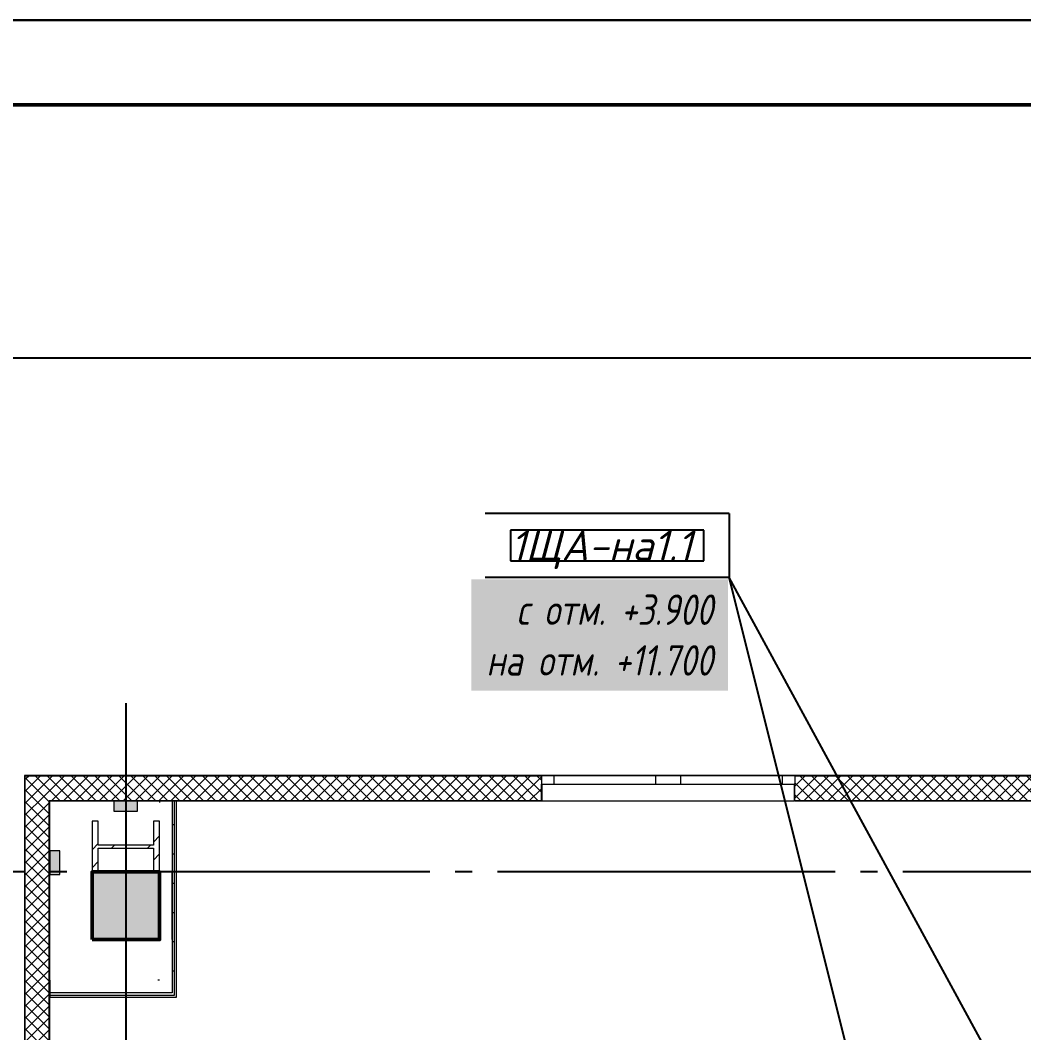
# Model space of a CAD drawing. Header units: millimetres. Extents: x 0 to 1286, y 0 to 420.
# Drawn here: x 91.9 to 151.3, y 360.1 to 420 of the extents above; entities that cross this region are included whole.
import ezdxf

# ---------------------------------------------------------------- set-up
doc = ezdxf.new("R2010")
doc.units = ezdxf.units.MM
doc.linetypes.add('ГОСТ 2.303 5', pattern=[24, 20, -1.5, 1, -1.5])
doc.linetypes.add('СПКБ-0000-000-АР#003$0$Achse', pattern=[2300, 0, -800, 1500, 0])
for name, color, linetype in [('Viewport1ForCustomObjects_0', 7, 'Continuous'), ('Viewport2ForCustomObjects_0', 7, 'Continuous'), ('Рамка', 7, 'Continuous'), ('СПКБ-0000-000-АР#003$0$Колонны новые', 7, 'Continuous'), ('СПКБ-0000-000-АР#003$0$Колонны существующие', 7, 'Continuous'), ('СПКБ-0000-000-АР#003$0$Окна ArchiCAD', 7, 'Continuous'), ('СПКБ-0000-000-АР#003$0$Стены', 7, 'Continuous'), ('СПКБ-0000-000-АР#003$0$Фахверк', 7, 'Continuous'), ('Строительные оси', 7, 'Continuous'), ('ЭО_АВАРИЙНОЕ ОСВЕЩЕНИЕ', 7, 'Continuous')]:
    doc.layers.add(name, color=color, linetype=linetype)
for name, color, linetype, lineweight, true_color in [('СПКБ-0000-000-АР#003$0$Колонны новые_Ном._пера__108', 7, 'Continuous', 13, 0xfd8379), ('СПКБ-0000-000-АР#003$0$Колонны существующие_Ном._пера__102', 7, 'Continuous', 13, 0xcccccc), ('СПКБ-0000-000-АР#003$0$Окна ArchiCAD_Ном._пера__68', 7, 'Continuous', 20, 0xfd4435), ('СПКБ-0000-000-АР#003$0$Стены_Ном._пера__68', 7, 'Continuous', 20, 0xfd4435), ('СПКБ-0000-000-АР#003$0$Фахверк_Ном._пера__102', 7, 'Continuous', 13, 0xcccccc)]:
    doc.layers.add(name, color=color, linetype=linetype, lineweight=lineweight, true_color=true_color)
for name, color, linetype, lineweight in [('СПКБ-0000-000-АР#003$0$Колонны новые_Ном._пера__20', 1, 'Continuous', 20), ('СПКБ-0000-000-АР#003$0$Колонны существующие_Ном._пера__141', 7, 'Continuous', 50), ('СПКБ-0000-000-АР#003$0$Окна ArchiCAD_Ном._пера__6', 5, 'Continuous', 9), ('СПКБ-0000-000-АР#003$0$Стены_Ном._пера__1', 7, 'Continuous', 13), ('СПКБ-0000-000-АР#003$0$Стены_Ном._пера__20', 1, 'Continuous', 20), ('СПКБ-0000-000-АР#003$0$Фахверк_Ном._пера__1', 7, 'Continuous', 13)]:
    doc.layers.add(name, color=color, linetype=linetype, lineweight=lineweight)
doc.styles.add('1.8', font='isocpeui.ttf', dxfattribs={"height": 1.8})
doc.styles.add('CustomTextStyle98', font='isocpeui.ttf', dxfattribs={"width": 0.987755, "height": 1.8})
pattern_1 = [(45, (0, 0), (-35.35534, 35.35534), []), (135, (0, 0), (35.35534, 35.35534), [])]
pattern_2 = [(0, (0, 0), (0, 173.2051), [0, -100]), (0, (50, 86.6), (0, 173.2051), [0, -100])]

# ---------------------------------------------------------------- blocks, each defined once
blk = doc.blocks.new('*E601')
at = {"layer": 'Строительные оси', "color": 3, "linetype": 'ГОСТ 2.303 5', "lineweight": 25}
for p, q in [((-239.569, 258.857), (-239.569, -45.143)), ((186.431, 248.857), (-283.756, 248.857))]:
    blk.add_line(p, q, dxfattribs=at)
blk = doc.blocks.new('СПКБ-0000-000-АР#003$0$Двустворчатое Окно 19')
at = {"layer": 'СПКБ-0000-000-АР#003$0$Окна ArchiCAD_Ном._пера__6', "color": 5, "linetype": 'Continuous', "lineweight": 9}
for p, q in [((-747, 100), (747, 100)), ((-750, 0), (-675, 0)), ((-675, 0), (-675, -50)), ((-675, 0), (-75, 0)), ((-75, -50), (-75, 0)), ((-75, 0), (0, 0)), ((0, 0), (75, 0)), ((75, 0), (75, -50)), ((75, 0), (675, 0)), ((675, -50), (675, 0)), ((675, 0), (750, 0)), ((-750, -50), (750, -50)), ((-675, -50), (-750, -50)), ((-75, -50), (-675, -50)), ((0, -50), (-75, -50)), ((75, -50), (0, -50)), ((675, -50), (75, -50)), ((750, -50), (675, -50))]:
    blk.add_line(p, q, dxfattribs=at)
at = {"layer": 'СПКБ-0000-000-АР#003$0$Окна ArchiCAD_Ном._пера__68', "color": 20, "linetype": 'Continuous', "lineweight": 20, "true_color": 0xfd4435}
for p, q in [((-750, -47), (-750, 0)), ((750, -47), (750, 0)), ((-750, -50), (-750, -47)), ((750, -50), (750, -47))]:
    blk.add_line(p, q, dxfattribs=at)
blk = doc.blocks.new('СПКБ-0000-000-АР#003$0$Стена_1', base_point=(17892.7, 25306.1))
at = {"layer": 'СПКБ-0000-000-АР#003$0$Стены_Ном._пера__68', "linetype": 'Continuous', "lineweight": 20, "true_color": 0xfd4435}
for points in [[(-21496.9, 25456.1), (-24556.7, 25456.1), (-24553.7, 25453.1), (-21496.9, 25453.1)], [(-11206.9, 25456.1), (-19996.9, 25456.1), (-19996.9, 25453.1), (-11206.9, 25453.1)], [(-21496.9, 25306.1), (-21493.9, 25306.1), (-21493.9, 25406.1), (-21496.9, 25406.1), (-21496.9, 25309.1)], [(-19999.9, 25306.1), (-19996.9, 25306.1), (-19996.9, 25309.1), (-19996.9, 25406.1), (-19999.9, 25406.1)], [(-24409.7, 25309.1), (-24406.7, 25306.1), (-21496.9, 25306.1), (-21496.9, 25309.1)], [(-19996.9, 25309.1), (-19996.9, 25306.1), (-11206.9, 25306.1), (-11206.9, 25309.1)]]:
    blk.add_hatch(color=20, dxfattribs=at).paths.add_polyline_path(points)
h = blk.add_hatch(dxfattribs=at)
h.set_pattern_fill('СЕТКА_5X5_ДИАГОНАЛЬНАЯ', color=20, style=0, pattern_type=2)
h.set_pattern_definition(pattern_1)
h.paths.add_polyline_path([(-21496.9, 25453.1), (-24553.7, 25453.1), (-24409.7, 25309.1), (-21496.9, 25309.1), (-21496.9, 25406.1)])
h = blk.add_hatch(dxfattribs=at)
h.set_pattern_fill('СЕТКА_5X5_ДИАГОНАЛЬНАЯ', color=20, style=0, pattern_type=2)
h.set_pattern_definition(pattern_1)
h.paths.add_polyline_path([(-19996.9, 25406.1), (-19996.9, 25309.1), (-11206.9, 25309.1), (-11206.9, 25406.1), (-11206.9, 25453.1), (-19996.9, 25453.1)])
at = {"layer": 'СПКБ-0000-000-АР#003$0$Стены_Ном._пера__68', "color": 20, "linetype": 'Continuous', "lineweight": 20, "true_color": 0xfd4435}
for p, q in [((-21496.9, 25453.1), (-24553.7, 25453.1)), ((-21496.9, 25456.1), (-21496.9, 25453.1)), ((-21496.9, 25453.1), (-21496.9, 25406.1)), ((-19996.9, 25456.1), (-19996.9, 25453.1)), ((-11206.9, 25453.1), (-19996.9, 25453.1)), ((-19996.9, 25453.1), (-19996.9, 25406.1)), ((-21496.9, 25406.1), (-21493.9, 25406.1)), ((-21496.9, 25309.1), (-21496.9, 25406.1)), ((-21493.9, 25406.1), (-21493.9, 25306.1)), ((-19999.9, 25406.1), (-19999.9, 25306.1)), ((-19996.9, 25406.1), (-19999.9, 25406.1)), ((-19996.9, 25309.1), (-19996.9, 25406.1)), ((-24409.7, 25309.1), (-21496.9, 25309.1)), ((-21496.9, 25306.1), (-21493.9, 25306.1)), ((-19996.9, 25306.1), (-19999.9, 25306.1)), ((-19996.9, 25309.1), (-11206.9, 25309.1))]:
    blk.add_line(p, q, dxfattribs=at)
at = {"layer": 'СПКБ-0000-000-АР#003$0$Стены_Ном._пера__68', "color": 20, "linetype": 'Continuous', "lineweight": 20, "true_color": 0xfd4435, "flags": 128}
for points in [[(-21496.9, 25456.1), (-24556.7, 25456.1)], [(-11206.9, 25456.1), (-19996.9, 25456.1)], [(-24406.7, 25306.1), (-21496.9, 25306.1)], [(-19996.9, 25306.1), (-11206.9, 25306.1)]]:
    blk.add_lwpolyline(points, dxfattribs=at)
at = {"layer": 'СПКБ-0000-000-АР#003$0$Окна ArchiCAD', "color": 5, "linetype": 'Continuous', "lineweight": 9, "xscale": -1, "zscale": 1000, "rotation": 180}
blk.add_blockref('СПКБ-0000-000-АР#003$0$Двустворчатое Окно 19', (-20746.9, 25406.1), dxfattribs=at)
blk = doc.blocks.new('СПКБ-0000-000-АР#003$0$Стена_2', base_point=(-24406.7, 25306.1))
at = {"layer": 'СПКБ-0000-000-АР#003$0$Стены_Ном._пера__68', "linetype": 'Continuous', "lineweight": 20, "true_color": 0xfd4435}
for points in [[(-24556.7, 25456.1), (-24556.7, 25010.1), (-24553.7, 25010.1), (-24553.7, 25453.1)], [(-24406.7, 25010.1), (-24406.7, 25306.1), (-24409.7, 25309.1), (-24409.7, 25010.1)], [(-24556.7, 25010.1), (-24556.7, 24870.1), (-24553.7, 24870.1), (-24553.7, 25010.1)], [(-24409.7, 24870.1), (-24406.9, 24870.1), (-24406.9, 25010.1), (-24409.7, 25010.1)], [(-24556.7, 24870.1), (-24556.7, 18955.7), (-24553.7, 18955.7), (-24553.7, 24870.1)], [(-24406.7, 18955.7), (-24406.7, 24870.1), (-24409.7, 24870.1), (-24409.7, 18955.7)]]:
    blk.add_hatch(color=20, dxfattribs=at).paths.add_polyline_path(points)
h = blk.add_hatch(dxfattribs=at)
h.set_pattern_fill('СЕТКА_5X5_ДИАГОНАЛЬНАЯ', color=20, style=0, pattern_type=2)
h.set_pattern_definition(pattern_1)
h.paths.add_polyline_path([(-24409.7, 25010.1), (-24409.7, 25309.1), (-24553.7, 25453.1), (-24553.7, 25010.1)])
h = blk.add_hatch(dxfattribs=at)
h.set_pattern_fill('СЕТКА_5X5_ДИАГОНАЛЬНАЯ', color=20, style=0, pattern_type=2)
h.set_pattern_definition(pattern_1)
h.paths.add_polyline_path([(-24553.7, 25010.1), (-24553.7, 24870.1), (-24409.7, 24870.1), (-24409.7, 25010.1)])
h = blk.add_hatch(dxfattribs=at)
h.set_pattern_fill('СЕТКА_5X5_ДИАГОНАЛЬНАЯ', color=20, style=0, pattern_type=2)
h.set_pattern_definition(pattern_1)
h.paths.add_polyline_path([(-24409.7, 18955.7), (-24409.7, 24870.1), (-24553.7, 24870.1), (-24553.7, 18955.7)])
at = {"layer": 'СПКБ-0000-000-АР#003$0$Стены_Ном._пера__68', "color": 20, "linetype": 'Continuous', "lineweight": 20, "true_color": 0xfd4435}
for p, q in [((-24553.7, 25453.1), (-24553.7, 25010.1)), ((-24409.7, 25010.1), (-24409.7, 25309.1)), ((-24553.7, 25010.1), (-24553.7, 24870.1)), ((-24409.7, 24870.1), (-24409.7, 25010.1)), ((-24553.7, 24870.1), (-24553.7, 18955.7)), ((-24409.7, 18955.7), (-24409.7, 24870.1))]:
    blk.add_line(p, q, dxfattribs=at)
at = {"layer": 'СПКБ-0000-000-АР#003$0$Стены_Ном._пера__68', "color": 20, "linetype": 'Continuous', "lineweight": 20, "true_color": 0xfd4435, "flags": 128}
for points in [[(-24556.7, 25456.1), (-24556.7, 18335.7)], [(-24406.7, 25010.1), (-24406.7, 25306.1)], [(-24406.7, 18955.7), (-24406.7, 24870.1)]]:
    blk.add_lwpolyline(points, dxfattribs=at)
blk = doc.blocks.new('СПКБ-0000-000-АР#003$0$Стена_67', base_point=(-24406.7, 24244.5))
at = {"layer": 'СПКБ-0000-000-АР#003$0$Стены_Ном._пера__20', "linetype": 'Continuous', "lineweight": 20}
h = blk.add_hatch(dxfattribs=at)
h.set_pattern_fill('ШТУКАТУРКА', color=1, style=0, pattern_type=2)
h.set_pattern_definition(pattern_2)
h.paths.add_polyline_path([(-23681.9, 24169.5), (-24406.7, 24169.5), (-24406.7, 24156.5), (-23668.9, 24156.5)])
h = blk.add_hatch(dxfattribs=at)
h.set_pattern_fill('ШТУКАТУРКА', color=1, style=0, pattern_type=2)
h.set_pattern_definition(pattern_2)
h.paths.add_polyline_path([(-24406.7, 24144.5), (-23656.9, 24144.5), (-23668.9, 24156.5), (-24406.7, 24156.5)])
at = {"layer": 'СПКБ-0000-000-АР#003$0$Стены_Ном._пера__1', "color": 7, "linetype": 'СПКБ-0000-000-АР#003$0$Achse', "lineweight": 13, "flags": 128}
blk.add_lwpolyline([(-23756.9, 24244.5), (-24406.7, 24244.5)], dxfattribs=at)
at = {"layer": 'СПКБ-0000-000-АР#003$0$Стены_Ном._пера__1', "color": 7, "linetype": 'Continuous', "lineweight": 13, "flags": 128}
blk.add_lwpolyline([(-24406.7, 24244.5), (-24406.7, 24169.5)], dxfattribs=at)
at = {"layer": 'СПКБ-0000-000-АР#003$0$Стены_Ном._пера__20', "color": 1, "linetype": 'Continuous', "lineweight": 20, "flags": 128}
for points in [[(-24406.7, 24169.5), (-24406.7, 24156.5)], [(-24406.7, 24156.5), (-24406.7, 24144.5)], [(-24406.7, 24144.5), (-23656.9, 24144.5)]]:
    blk.add_lwpolyline(points, dxfattribs=at)
at = {"layer": 'СПКБ-0000-000-АР#003$0$Стены_Ном._пера__68', "color": 20, "linetype": 'Continuous', "lineweight": 20, "true_color": 0xfd4435}
for p, q in [((-23681.9, 24169.5), (-24406.7, 24169.5)), ((-24406.7, 24156.5), (-23668.9, 24156.5))]:
    blk.add_line(p, q, dxfattribs=at)
blk = doc.blocks.new('СПКБ-0000-000-АР#003$0$Стена_68', base_point=(-23756.9, 24244.5))
at = {"layer": 'СПКБ-0000-000-АР#003$0$Стены_Ном._пера__20', "linetype": 'Continuous', "lineweight": 20}
h = blk.add_hatch(dxfattribs=at)
h.set_pattern_fill('ШТУКАТУРКА', color=1, style=0, pattern_type=2)
h.set_pattern_definition(pattern_2)
h.paths.add_polyline_path([(-23681.9, 25306.1), (-23681.9, 24885.7), (-23668.9, 24885.7), (-23668.9, 25306.1)])
h = blk.add_hatch(dxfattribs=at)
h.set_pattern_fill('ШТУКАТУРКА', color=1, style=0, pattern_type=2)
h.set_pattern_definition(pattern_2)
h.paths.add_polyline_path([(-23656.9, 24885.7), (-23656.9, 25306.1), (-23668.9, 25306.1), (-23668.9, 24885.7)])
h = blk.add_hatch(dxfattribs=at)
h.set_pattern_fill('ШТУКАТУРКА', color=1, style=0, pattern_type=2)
h.set_pattern_definition(pattern_2)
h.paths.add_polyline_path([(-23668.9, 24485.7), (-23668.9, 24885.7), (-23681.9, 24885.7), (-23681.9, 24485.7)])
h = blk.add_hatch(dxfattribs=at)
h.set_pattern_fill('ШТУКАТУРКА', color=1, style=0, pattern_type=2)
h.set_pattern_definition(pattern_2)
h.paths.add_polyline_path([(-23656.9, 24485.7), (-23656.9, 24885.7), (-23668.9, 24885.7), (-23668.9, 24485.7)])
h = blk.add_hatch(dxfattribs=at)
h.set_pattern_fill('ШТУКАТУРКА', color=1, style=0, pattern_type=2)
h.set_pattern_definition(pattern_2)
h.paths.add_polyline_path([(-23681.9, 24485.7), (-23681.9, 24169.5), (-23668.9, 24156.5), (-23668.9, 24485.7)])
h = blk.add_hatch(dxfattribs=at)
h.set_pattern_fill('ШТУКАТУРКА', color=1, style=0, pattern_type=2)
h.set_pattern_definition(pattern_2)
h.paths.add_polyline_path([(-23656.9, 24144.5), (-23656.9, 24485.7), (-23668.9, 24485.7), (-23668.9, 24156.5)])
at = {"layer": 'СПКБ-0000-000-АР#003$0$Стены_Ном._пера__1', "color": 7, "linetype": 'Continuous', "lineweight": 13, "flags": 128}
blk.add_lwpolyline([(-23756.9, 25306.1), (-23681.9, 25306.1)], dxfattribs=at)
at = {"layer": 'СПКБ-0000-000-АР#003$0$Стены_Ном._пера__1', "color": 7, "linetype": 'СПКБ-0000-000-АР#003$0$Achse', "lineweight": 13, "flags": 128}
for points in [[(-23756.9, 25306.1), (-23756.9, 24885.7)], [(-23756.9, 24485.7), (-23756.9, 24244.5)]]:
    blk.add_lwpolyline(points, dxfattribs=at)
at = {"layer": 'СПКБ-0000-000-АР#003$0$Стены_Ном._пера__20', "color": 1, "linetype": 'Continuous', "lineweight": 20, "flags": 128}
for points in [[(-23681.9, 25306.1), (-23668.9, 25306.1)], [(-23668.9, 25306.1), (-23656.9, 25306.1)], [(-23656.9, 24144.5), (-23656.9, 25306.1)]]:
    blk.add_lwpolyline(points, dxfattribs=at)
at = {"layer": 'СПКБ-0000-000-АР#003$0$Стены_Ном._пера__68', "color": 20, "linetype": 'Continuous', "lineweight": 20, "true_color": 0xfd4435}
for p, q in [((-23681.9, 25306.1), (-23681.9, 24885.7)), ((-23668.9, 24885.7), (-23668.9, 25306.1)), ((-23681.9, 24485.7), (-23681.9, 24885.7)), ((-23681.9, 24885.7), (-23681.9, 24485.7)), ((-23668.9, 24485.7), (-23668.9, 24885.7)), ((-23681.9, 24485.7), (-23681.9, 24169.5)), ((-23668.9, 24156.5), (-23668.9, 24485.7))]:
    blk.add_line(p, q, dxfattribs=at)
blk = doc.blocks.new('СПКБ-0000-000-АР#003$0$Колонна_12', base_point=(-23956.9, 24685.7))
at = {"layer": 'СПКБ-0000-000-АР#003$0$Колонны существующие_Ном._пера__102', "linetype": 'Continuous', "lineweight": 13, "true_color": 0xcccccc}
blk.add_hatch(color=254, dxfattribs=at).paths.add_polyline_path([(-24156.9, 24485.7), (-23756.9, 24485.7), (-23756.9, 24885.7), (-24156.9, 24885.7)])
at = {"layer": 'СПКБ-0000-000-АР#003$0$Колонны существующие_Ном._пера__141', "color": 7, "linetype": 'Continuous', "lineweight": 50, "flags": 128}
blk.add_lwpolyline([(-24156.9, 24485.7), (-23756.9, 24485.7), (-23756.9, 24885.7), (-24156.9, 24885.7)], close=True, dxfattribs=at)
blk = doc.blocks.new('СПКБ-0000-000-АР#003$0$Колонна_89', base_point=(-23956.9, 25035.7))
at = {"layer": 'СПКБ-0000-000-АР#003$0$Колонны новые_Ном._пера__108', "linetype": 'Continuous', "lineweight": 13, "true_color": 0xfd8379}
h = blk.add_hatch(dxfattribs=at)
h.set_pattern_fill('СТАЛЬ', color=11, style=0, pattern_type=2)
h.set_pattern_definition([(45, (0, 0), (-159.099, 159.099), []), (45, (-53.03, 53.03), (-159.099, 159.099), [])])
h.paths.add_polyline_path([(-23756.9, 25185.7), (-23793.5, 25185.7), (-23793.5, 25044.5), (-24120.2, 25044.5), (-24120.2, 25185.7), (-24156.9, 25185.7), (-24156.9, 24885.7), (-24120.2, 24885.7), (-24120.2, 25027), (-23793.5, 25027), (-23793.5, 24885.7), (-23756.9, 24885.7)])
at = {"layer": 'СПКБ-0000-000-АР#003$0$Колонны новые_Ном._пера__20', "color": 1, "linetype": 'Continuous', "lineweight": 20}
for p, q in [((-24120.2, 25185.7), (-24156.9, 25185.7)), ((-24156.9, 25185.7), (-24156.9, 24885.7)), ((-24120.2, 25044.5), (-24120.2, 25185.7)), ((-23756.9, 25185.7), (-23793.5, 25185.7)), ((-23793.5, 25185.7), (-23793.5, 25044.5)), ((-23756.9, 24885.7), (-23756.9, 25185.7)), ((-23793.5, 25044.5), (-24120.2, 25044.5)), ((-24120.2, 24885.7), (-24120.2, 25027)), ((-24120.2, 25027), (-23793.5, 25027)), ((-23793.5, 25027), (-23793.5, 24885.7)), ((-24156.9, 24885.7), (-24120.2, 24885.7)), ((-23793.5, 24885.7), (-23756.9, 24885.7))]:
    blk.add_line(p, q, dxfattribs=at)
blk = doc.blocks.new('СПКБ-0000-000-АР#003$0$Колонна_151', base_point=(-23956.9, 25275.7))
at = {"layer": 'СПКБ-0000-000-АР#003$0$Фахверк_Ном._пера__102', "linetype": 'Continuous', "lineweight": 13, "true_color": 0xcccccc}
blk.add_hatch(color=254, dxfattribs=at).paths.add_polyline_path([(-23886.9, 25305.7), (-24026.9, 25305.7), (-24026.9, 25245.7), (-23886.9, 25245.7)])
at = {"layer": 'СПКБ-0000-000-АР#003$0$Фахверк_Ном._пера__1', "color": 7, "linetype": 'Continuous', "lineweight": 13, "flags": 128}
blk.add_lwpolyline([(-23886.9, 25305.7), (-24026.9, 25305.7), (-24026.9, 25245.7), (-23886.9, 25245.7)], close=True, dxfattribs=at)
blk = doc.blocks.new('СПКБ-0000-000-АР#003$0$Колонна_152', base_point=(-24376.9, 24940.1))
at = {"layer": 'СПКБ-0000-000-АР#003$0$Фахверк_Ном._пера__102', "linetype": 'Continuous', "lineweight": 13, "true_color": 0xcccccc}
blk.add_hatch(color=254, dxfattribs=at).paths.add_polyline_path([(-24406.9, 25010.1), (-24406.9, 24870.1), (-24346.9, 24870.1), (-24346.9, 25010.1)])
at = {"layer": 'СПКБ-0000-000-АР#003$0$Фахверк_Ном._пера__1', "color": 7, "linetype": 'Continuous', "lineweight": 13, "flags": 128}
blk.add_lwpolyline([(-24406.9, 25010.1), (-24406.9, 24870.1), (-24346.9, 24870.1), (-24346.9, 25010.1)], close=True, dxfattribs=at)
blk = doc.blocks.new('*E600')
at = {"layer": 'СПКБ-0000-000-АР#003$0$Колонны новые', "color": 1, "lineweight": 20, "xscale": 0.01, "yscale": 0.01, "zscale": 0.01}
blk.add_blockref('СПКБ-0000-000-АР#003$0$Колонна_89', (5.999, 277.201), dxfattribs=at)
at = {"layer": 'СПКБ-0000-000-АР#003$0$Колонны существующие', "color": 7, "lineweight": 50, "xscale": 0.01, "yscale": 0.01, "zscale": 0.01}
blk.add_blockref('СПКБ-0000-000-АР#003$0$Колонна_12', (5.999, 273.701), dxfattribs=at)
at = {"layer": 'СПКБ-0000-000-АР#003$0$Стены', "color": 20, "lineweight": 20, "true_color": 0xfd4435, "xscale": 0.01, "yscale": 0.01, "zscale": 0.01}
for name, p in [('СПКБ-0000-000-АР#003$0$Стена_1', (424.494, 279.905)), ('СПКБ-0000-000-АР#003$0$Стена_2', (1.5, 279.905))]:
    blk.add_blockref(name, p, dxfattribs=at)
at = {"layer": 'СПКБ-0000-000-АР#003$0$Стены', "color": 12, "lineweight": 50, "true_color": 0xdf0000, "xscale": 0.01, "yscale": 0.01, "zscale": 0.01}
for name, p in [('СПКБ-0000-000-АР#003$0$Стена_68', (7.999, 269.288)), ('СПКБ-0000-000-АР#003$0$Стена_67', (1.5, 269.288))]:
    blk.add_blockref(name, p, dxfattribs=at)
at = {"layer": 'СПКБ-0000-000-АР#003$0$Фахверк', "color": 7, "lineweight": 13, "xscale": 0.01, "yscale": 0.01, "zscale": 0.01}
for name, p in [('СПКБ-0000-000-АР#003$0$Колонна_151', (5.999, 279.601)), ('СПКБ-0000-000-АР#003$0$Колонна_152', (1.799, 276.244))]:
    blk.add_blockref(name, p, dxfattribs=at)
blk = doc.blocks.new('CustomObjectsInViewport1_0')
at = {"layer": 'ЭО_АВАРИЙНОЕ ОСВЕЩЕНИЕ'}
for p, q in [((133.908, 390.811), (119.459, 390.811)), ((133.908, 390.811), (133.908, 387.011)), ((133.908, 387.011), (119.459, 387.011)), ((133.908, 387.011), (130.908, 387.011)), ((161.462, 336.389), (133.908, 387.011)), ((149.117, 326.21), (133.908, 387.011))]:
    blk.add_line(p, q, dxfattribs=at)
at = {"layer": 'ЭО_АВАРИЙНОЕ ОСВЕЩЕНИЕ', "color": 7, "true_color": 0xffffff}
for p, q in [((132.408, 389.811), (120.959, 389.811)), ((120.959, 389.811), (120.959, 388.011)), ((132.408, 388.011), (132.408, 389.811)), ((120.959, 388.011), (132.408, 388.011)), ((120.959, 388.011), (120.959, 388.011))]:
    blk.add_line(p, q, dxfattribs=at)
at = {"layer": 'ЭО_АВАРИЙНОЕ ОСВЕЩЕНИЕ', "style": 'CustomTextStyle98', "width": 0.987755}
blk.add_text('1ЩА-на1.1', height=1.8, dxfattribs=at).set_placement((120.959, 388.011))

msp = doc.modelspace()

# ---------------------------------------------------------------- linework, layer by layer
at = {"layer": 'Defpoints', "linetype": 'Continuous'}
msp.add_lwpolyline([(35, 56.586), (637.188, 56.586), (637.188, 400), (35, 400)], close=True, dxfattribs=at)
at = {"layer": 'Рамка', "lineweight": 30}
msp.add_lwpolyline([(891, 0), (0, 0), (0, 420), (891, 420)], close=True, dxfattribs=at)
at = {"layer": 'Рамка', "lineweight": 50}
msp.add_lwpolyline([(886, 5), (886, 415), (20, 415), (20, 5)], close=True, dxfattribs=at)

# ---------------------------------------------------------------- block references
msp.add_blockref('*E600', (92.189, 93.885))
at = {"layer": 'Viewport1ForCustomObjects_0'}
msp.add_blockref('CustomObjectsInViewport1_0', (0, 0), dxfattribs=at)
at = {"layer": 'Viewport2ForCustomObjects_0'}
msp.add_blockref('*E601', (337.756, 120.729), dxfattribs=at)

# ---------------------------------------------------------------- texts
at = {"layer": 'ЭО_АВАРИЙНОЕ ОСВЕЩЕНИЕ', "insert": (132.946, 386.011), "char_height": 1.8, "attachment_point": 3, "style": '1.8', "bg_fill": 1, "box_fill_scale": 1.5, "bg_fill_color": 7, "bg_fill_true_color": 16777215, "bg_fill_transparency": 0}
msp.add_mtext('{\\W0.8;с отм. +3.900 \\Pна отм. +11.700}', dxfattribs=at)

doc.saveas('drawing.dxf')
